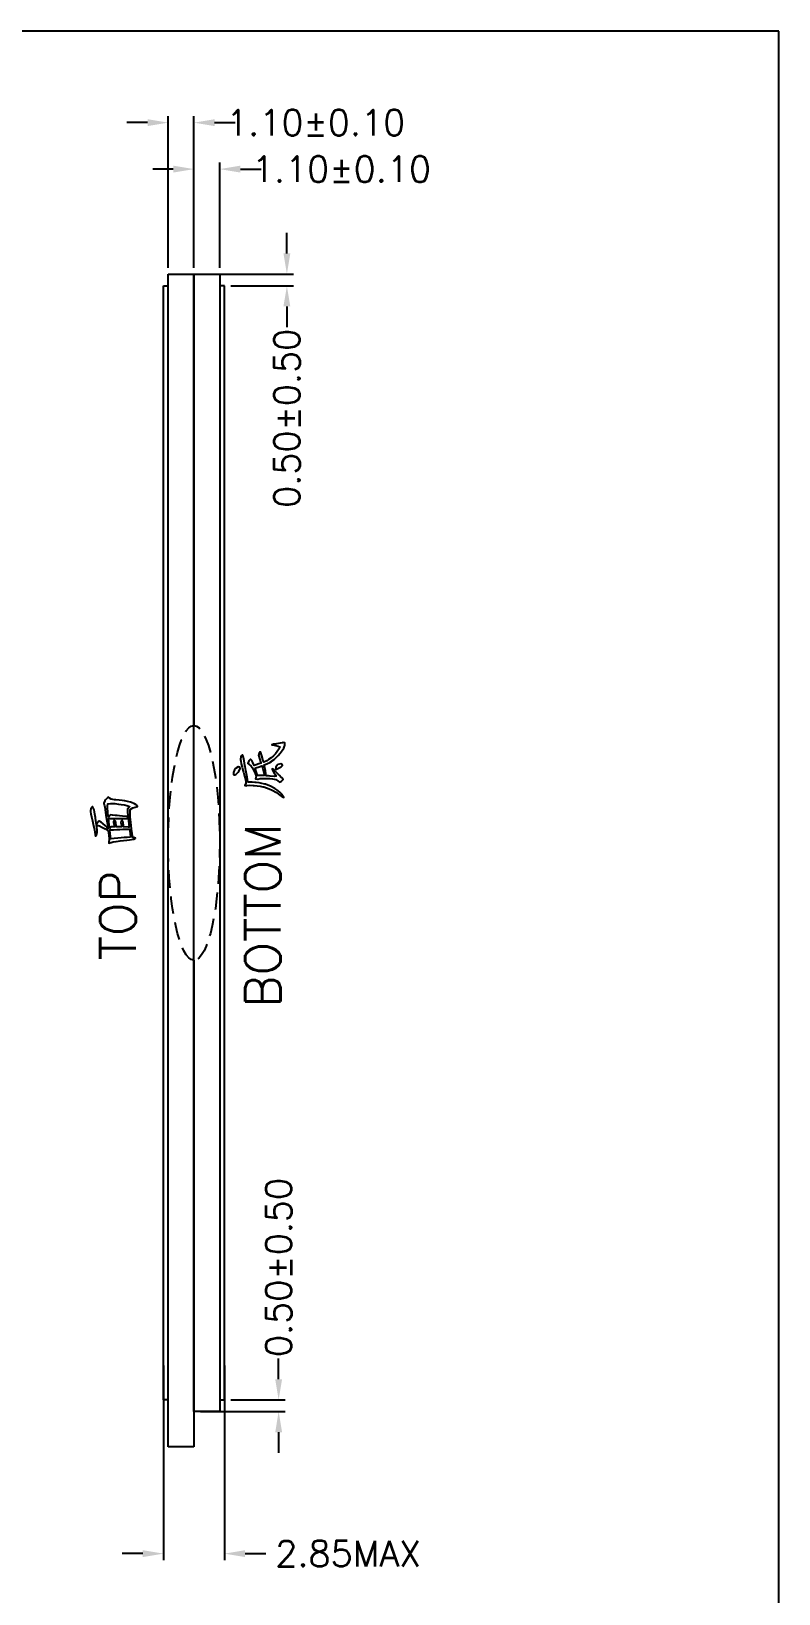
# Model space of a CAD drawing. Header units: millimetres. Extents: x -2138 to 1406, y 307 to 1926.
# Drawn here: x 1050.1 to 1082, y 341.3 to 407.9 of the extents above; entities that cross this region are included whole.
import ezdxf
from ezdxf.enums import TextEntityAlignment as Align

# ---------------------------------------------------------------- set-up
doc = ezdxf.new("R2010")
doc.units = ezdxf.units.MM
doc.header["$LTSCALE"] = 3
doc.linetypes.add('HIDDEN', pattern=[0.375, 0.25, -0.125])
doc.layers.add('dim', color=3, linetype='Continuous')
doc.styles.get("Standard").update_dxf_attribs({"font": 'txt.shx'})
doc.dimstyles.new('LCDDIM', dxfattribs={"dimtxt": 1.1, "dimasz": 0.88, "dimexe": 0.275, "dimexo": 0.275, "dimgap": 0.22, "dimtad": 0, "dimzin": 0, "dimdsep": 46, "dimtxsty": 'Standard', "dimcen": 2.5, "dimadec": 0, "dimazin": 0, "dimtfac": 1, "dimtofl": 0, "dimtmove": 0, "dimatfit": 0, "dimfxl": 0, "dimarcsym": 0})

# ---------------------------------------------------------------- blocks, each defined once
blk = doc.blocks.new('*D1')
at = {"layer": 'Defpoints', "color": 0}
for p in [(1057.079, 403.995), (1055.979, 397.537), (1057.079, 397.537)]:
    blk.add_point(p, dxfattribs=at)
at = {"layer": 'dim', "color": 0, "lineweight": -2}
for p, q in [((1055.099, 403.995), (1054.219, 403.995)), ((1055.979, 397.812), (1055.979, 404.27)), ((1057.079, 397.812), (1057.079, 404.27)), ((1057.959, 403.995), (1058.839, 403.995))]:
    blk.add_line(p, q, dxfattribs=at)
at = {"layer": 'dim', "color": 0}
for points in [[(1055.099, 404.142), (1055.099, 403.848), (1055.979, 403.995)], [(1057.959, 404.142), (1057.959, 403.848), (1057.079, 403.995)]]:
    blk.add_solid(points, dxfattribs=at)
at = {"layer": 'dim', "color": 0, "insert": (1062.268, 403.995), "char_height": 1.1, "attachment_point": 5}
blk.add_mtext('1.10±0.10', dxfattribs=at)
blk = doc.blocks.new('*D2')
at = {"layer": 'Defpoints', "color": 0}
for p in [(1058.179, 402.015), (1057.079, 397.537), (1058.179, 397.537)]:
    blk.add_point(p, dxfattribs=at)
at = {"layer": 'dim', "color": 0, "lineweight": -2}
for p, q in [((1056.199, 402.015), (1055.319, 402.015)), ((1057.079, 397.812), (1057.079, 402.29)), ((1058.179, 397.812), (1058.179, 402.29)), ((1059.059, 402.015), (1059.939, 402.015))]:
    blk.add_line(p, q, dxfattribs=at)
at = {"layer": 'dim', "color": 0}
for points in [[(1056.199, 402.162), (1056.199, 401.868), (1057.079, 402.015)], [(1059.059, 402.162), (1059.059, 401.868), (1058.179, 402.015)]]:
    blk.add_solid(points, dxfattribs=at)
at = {"layer": 'dim', "color": 0, "insert": (1063.368, 402.015), "char_height": 1.1, "attachment_point": 5}
blk.add_mtext('1.10±0.10', dxfattribs=at)
blk = doc.blocks.new('*D20')
at = {"layer": 'Defpoints', "color": 0}
for p in [(1055.779, 351.282), (1058.379, 351.282), (1058.379, 342.982)]:
    blk.add_point(p, dxfattribs=at)
at = {"layer": 'dim', "color": 0, "lineweight": -2}
for p, q in [((1055.779, 351.007), (1055.779, 342.707)), ((1058.379, 351.007), (1058.379, 342.707)), ((1054.899, 342.982), (1054.019, 342.982)), ((1059.259, 342.982), (1060.139, 342.982))]:
    blk.add_line(p, q, dxfattribs=at)
at = {"layer": 'dim', "color": 0}
for points in [[(1054.899, 343.129), (1054.899, 342.836), (1055.779, 342.982)], [(1059.259, 343.129), (1059.259, 342.836), (1058.379, 342.982)]]:
    blk.add_solid(points, dxfattribs=at)
at = {"layer": 'dim', "color": 0, "insert": (1063.659, 342.982), "char_height": 1.1, "attachment_point": 5}
blk.add_mtext('2.85MAX ', dxfattribs=at)
blk = doc.blocks.new('*D21')
at = {"layer": 'Defpoints', "color": 0}
for p in [(1058.379, 349.537), (1060.689, 349.537), (1057.079, 349.037)]:
    blk.add_point(p, dxfattribs=at)
at = {"layer": 'dim', "color": 0, "lineweight": -2}
for p, q in [((1060.689, 350.417), (1060.689, 351.297)), ((1058.654, 349.537), (1060.964, 349.537)), ((1057.354, 349.037), (1060.964, 349.037)), ((1060.689, 348.157), (1060.689, 347.277))]:
    blk.add_line(p, q, dxfattribs=at)
at = {"layer": 'dim', "color": 0}
for points in [[(1060.543, 350.417), (1060.836, 350.417), (1060.689, 349.537)], [(1060.543, 348.157), (1060.836, 348.157), (1060.689, 349.037)]]:
    blk.add_solid(points, dxfattribs=at)
at = {"layer": 'dim', "color": 0, "insert": (1060.689, 355.184), "char_height": 1.1, "attachment_point": 5, "rotation": 90}
blk.add_mtext('0.50±0.50', dxfattribs=at)
blk = doc.blocks.new('*D22')
at = {"layer": 'Defpoints', "color": 0}
for p in [(1057.079, 397.537), (1058.379, 397.037), (1061.041, 397.037)]:
    blk.add_point(p, dxfattribs=at)
at = {"layer": 'dim', "color": 0, "lineweight": -2}
for p, q in [((1061.041, 398.417), (1061.041, 399.297)), ((1057.354, 397.537), (1061.316, 397.537)), ((1058.654, 397.037), (1061.316, 397.037)), ((1061.041, 396.157), (1061.041, 395.277))]:
    blk.add_line(p, q, dxfattribs=at)
at = {"layer": 'dim', "color": 0}
for points in [[(1060.894, 398.417), (1061.187, 398.417), (1061.041, 397.537)], [(1060.894, 396.157), (1061.187, 396.157), (1061.041, 397.037)]]:
    blk.add_solid(points, dxfattribs=at)
at = {"layer": 'dim', "color": 0, "insert": (1061.041, 391.39), "char_height": 1.1, "attachment_point": 5, "rotation": 90}
blk.add_mtext('0.50±0.50', dxfattribs=at)

msp = doc.modelspace()

# ---------------------------------------------------------------- linework, layer by layer
for p, q in [((1055.979, 397.537), (1057.079, 397.537)), ((1055.979, 347.537), (1055.979, 397.537)), ((1057.079, 397.537), (1058.179, 397.537)), ((1057.079, 378.287), (1057.079, 397.537)), ((1057.079, 397.537), (1057.079, 378.287)), ((1058.179, 397.537), (1058.179, 349.037)), ((1055.779, 397.037), (1055.979, 397.037)), ((1055.779, 349.537), (1055.779, 397.037)), ((1058.379, 397.037), (1058.179, 397.037)), ((1058.379, 349.537), (1058.379, 397.037)), ((1057.079, 368.287), (1057.079, 378.287)), ((1057.079, 349.037), (1057.079, 368.287)), ((1057.079, 368.287), (1057.079, 347.537)), ((1055.979, 349.537), (1055.779, 349.537)), ((1058.179, 349.537), (1058.379, 349.537)), ((1058.179, 349.037), (1057.079, 349.037)), ((1057.079, 347.537), (1055.979, 347.537))]:
    msp.add_line(p, q)
at = {"ltscale": 0.1}
msp.add_lwpolyline([(1082.011, 407.892), (938.863, 407.892), (938.863, 306.666), (1082.011, 306.666)], close=True, dxfattribs=at)
at = {"color": 0}
for points in [[(1060.49, 376.285), (1060.552, 376.195), (1060.579, 376.127), (1060.579, 376.125), (1060.51, 376.119), (1060.331, 376.137), (1060.263, 376.141), (1060.164, 376.147), (1060.15, 376.236), (1060.128, 376.365), (1060.102, 376.49), (1060.075, 376.608), (1060.115, 376.623), (1060.218, 376.669), (1060.307, 376.716), (1060.381, 376.761), (1060.391, 376.767), (1060.493, 376.844), (1060.589, 376.925), (1060.676, 377.014), (1060.758, 377.107), (1060.843, 377.222), (1060.91, 377.328), (1060.945, 377.415), (1060.952, 377.44), (1060.955, 377.553), (1060.877, 377.564), (1060.859, 377.556), (1060.756, 377.533), (1060.599, 377.514), (1060.47, 377.497), (1060.401, 377.473), (1060.42, 377.462), (1060.568, 377.434), (1060.664, 377.415), (1060.747, 377.385), (1060.724, 377.319), (1060.628, 377.177), (1060.628, 377.177), (1060.557, 377.085), (1060.472, 376.998), (1060.374, 376.916), (1060.262, 376.839), (1060.179, 376.79), (1060.059, 376.727), (1060.048, 376.723), (1060.046, 376.727), (1060.014, 376.839), (1059.969, 377.001), (1059.928, 377.126), (1059.905, 377.167), (1059.856, 377.107), (1059.837, 377.018), (1059.843, 376.989), (1059.875, 376.881), (1059.936, 376.701), (1059.937, 376.694), (1059.943, 376.679), (1059.846, 376.652), (1059.728, 376.617), (1059.642, 376.593), (1059.623, 376.64), (1059.588, 376.711), (1059.547, 376.793), (1059.489, 376.86), (1059.421, 376.781), (1059.382, 376.672), (1059.421, 376.641), (1059.425, 376.64), (1059.52, 376.563), (1059.556, 376.506), (1059.606, 376.412), (1059.67, 376.282), (1059.738, 376.135), (1059.734, 376.125), (1059.707, 376.017), (1059.787, 376.007), (1059.796, 376.01), (1059.898, 376.026), (1060.054, 376.038), (1060.187, 376.035), (1060.314, 376.029), (1060.43, 376.017), (1060.563, 375.985), (1060.648, 375.937), (1060.727, 375.879), (1060.817, 375.919), (1060.886, 375.987), (1060.827, 376.057), (1060.801, 376.077), (1060.721, 376.153), (1060.609, 376.275), (1060.584, 376.301), (1060.472, 376.413), (1060.411, 376.444), (1060.408, 376.416)], [(1058.766, 376.186), (1058.826, 376.186), (1058.87, 376.204), (1058.966, 376.304), (1058.999, 376.349), (1059.054, 376.444), (1059.034, 376.513), (1058.974, 376.532), (1058.961, 376.531), (1058.857, 376.454), (1058.811, 376.401), (1058.766, 376.295)], [(1059.312, 375.721), (1059.334, 375.728), (1059.438, 375.741), (1059.598, 375.74), (1059.645, 375.735), (1059.776, 375.721), (1059.898, 375.702), (1060.014, 375.68), (1060.056, 375.671), (1060.171, 375.636), (1060.289, 375.59), (1060.411, 375.532), (1060.445, 375.514), (1060.566, 375.447), (1060.67, 375.38), (1060.758, 375.313), (1060.833, 375.255), (1060.906, 375.215), (1060.904, 375.226), (1060.827, 375.353), (1060.82, 375.361), (1060.749, 375.44), (1060.651, 375.519), (1060.529, 375.601), (1060.464, 375.641), (1060.349, 375.702), (1060.235, 375.751), (1060.123, 375.789), (1060.1, 375.795), (1059.979, 375.823), (1059.856, 375.843), (1059.728, 375.859), (1059.68, 375.863), (1059.556, 375.872), (1059.43, 375.876), (1059.383, 375.878), (1059.382, 375.888), (1059.366, 375.984), (1059.347, 376.096), (1059.322, 376.227), (1059.294, 376.375), (1059.262, 376.543), (1059.254, 376.589), (1059.216, 376.787), (1059.185, 376.928), (1059.161, 377.015), (1059.143, 377.047), (1059.094, 376.998), (1059.083, 376.976), (1059.065, 376.849), (1059.065, 376.839), (1059.073, 376.767), (1059.097, 376.659), (1059.133, 376.515), (1059.182, 376.335), (1059.19, 376.307), (1059.239, 376.127), (1059.274, 375.987), (1059.294, 375.888), (1059.297, 375.868), (1059.284, 375.837), (1059.252, 375.729)], [(1060.09, 376.15), (1060.026, 376.153), (1059.892, 376.156), (1059.795, 376.156), (1059.752, 376.288), (1059.704, 376.429), (1059.687, 376.474), (1059.712, 376.481), (1059.86, 376.528), (1059.978, 376.57), (1060.011, 376.455), (1060.045, 376.335), (1060.075, 376.211)], [(1060.573, 376.42), (1060.708, 376.483), (1060.794, 376.532), (1060.856, 376.592), (1060.846, 376.631), (1060.776, 376.652), (1060.659, 376.623), (1060.641, 376.612), (1060.568, 376.513), (1060.55, 376.423)], [(1054.374, 374.281), (1054.362, 374.388), (1054.359, 374.452), (1054.357, 374.575), (1054.354, 374.703), (1054.354, 374.717), (1054.471, 374.777), (1054.57, 374.804), (1054.669, 374.844), (1054.61, 374.913), (1054.543, 374.957), (1054.412, 375.012), (1054.371, 375.024), (1054.25, 375.055), (1054.125, 375.082), (1054.124, 375.082), (1054.021, 375.095), (1053.895, 375.108), (1053.749, 375.121), (1053.69, 375.127), (1053.546, 375.153), (1053.481, 375.191), (1053.431, 375.231), (1053.414, 375.223), (1053.314, 375.121), (1053.282, 375.073), (1053.234, 374.983), (1053.254, 374.913), (1053.269, 374.88), (1053.293, 374.745), (1053.298, 374.695), (1053.311, 374.593), (1053.328, 374.458), (1053.353, 374.289), (1053.365, 374.221), (1053.386, 374.079), (1053.405, 373.949), (1053.414, 373.888), (1053.372, 373.942), (1053.301, 374.012), (1053.194, 374.111), (1053.119, 374.176), (1053.036, 374.22), (1053.03, 374.22), (1052.947, 374.131), (1052.941, 374.122), (1052.922, 374.036), (1052.906, 374.16), (1052.901, 374.215), (1052.877, 374.374), (1052.857, 374.506), (1052.837, 374.614), (1052.818, 374.695), (1052.799, 374.756), (1052.748, 374.835), (1052.69, 374.784), (1052.682, 374.764), (1052.669, 374.636), (1052.669, 374.618), (1052.681, 374.531), (1052.707, 374.401), (1052.748, 374.23), (1052.783, 374.087), (1052.812, 373.954), (1052.834, 373.84), (1052.848, 373.744), (1052.866, 373.647), (1052.887, 373.567), (1052.927, 373.635), (1052.956, 373.734), (1052.956, 373.748), (1052.949, 373.826), (1052.931, 373.964), (1052.925, 374.013), (1052.976, 374.022), (1052.992, 374.026), (1053.05, 374.009), (1053.151, 373.961), (1053.29, 373.884), (1053.424, 373.802), (1053.431, 373.734), (1053.431, 373.734), (1053.449, 373.596), (1053.458, 373.471), (1053.461, 373.399), (1053.45, 373.348), (1053.452, 373.268), (1053.541, 373.299), (1053.552, 373.305), (1053.631, 373.328), (1053.759, 373.353), (1053.936, 373.378), (1054.076, 373.391), (1054.214, 373.404), (1054.329, 373.417), (1054.422, 373.427), (1054.511, 373.443), (1054.581, 373.487), (1054.581, 373.488), (1054.522, 373.517), (1054.458, 373.52), (1054.455, 373.575), (1054.442, 373.706), (1054.422, 373.874), (1054.421, 373.891), (1054.402, 374.032), (1054.387, 374.163)], [(1054.243, 374.652), (1054.249, 374.582), (1054.258, 374.489), (1054.266, 374.41), (1054.275, 374.329), (1054.285, 374.236), (1054.304, 374.074), (1054.319, 373.962), (1054.277, 373.964), (1054.074, 373.967), (1054.071, 374.042), (1054.055, 374.16), (1054.016, 374.25), (1053.977, 374.209), (1053.967, 374.15), (1053.977, 374.082), (1053.983, 374.066), (1053.993, 373.967), (1053.895, 373.968), (1053.759, 373.97), (1053.757, 373.97), (1053.757, 374.009), (1053.747, 374.146), (1053.728, 374.209), (1053.67, 374.25), (1053.65, 374.201), (1053.651, 374.176), (1053.67, 374.042), (1053.682, 373.996), (1053.685, 373.971), (1053.657, 373.971), (1053.591, 373.972), (1053.561, 373.972), (1053.53, 373.952), (1053.487, 373.894), (1053.469, 374.038), (1053.452, 374.193), (1053.436, 374.329), (1054.275, 374.329), (1054.266, 374.41), (1054.191, 374.416), (1054.038, 374.428), (1053.909, 374.439), (1053.802, 374.449), (1053.719, 374.458), (1053.613, 374.471), (1053.52, 374.487), (1053.481, 374.46), (1053.429, 374.39), (1053.423, 374.454), (1053.411, 374.557), (1053.402, 374.643), (1053.397, 374.711), (1053.394, 374.762), (1053.392, 374.794), (1053.394, 374.852), (1053.413, 374.953), (1053.53, 374.973), (1053.587, 374.972), (1053.705, 374.961), (1053.868, 374.943), (1053.973, 374.929), (1054.099, 374.906), (1054.22, 374.879), (1054.333, 374.844), (1054.333, 374.82), (1054.319, 374.81), (1054.243, 374.726), (1054.243, 374.723), (1054.242, 374.698)], [(1054.374, 373.524), (1054.352, 373.526), (1054.342, 373.526), (1054.226, 373.52), (1054.103, 373.511), (1053.974, 373.5), (1053.837, 373.487), (1053.677, 373.471), (1053.551, 373.46), (1053.538, 373.46), (1053.538, 373.463), (1053.513, 373.673), (1053.493, 373.837), (1053.644, 373.846), (1053.788, 373.855), (1053.92, 373.862), (1054.045, 373.866), (1054.16, 373.871), (1054.266, 373.872), (1054.329, 373.874), (1054.354, 373.686)]]:
    msp.add_lwpolyline(points, close=True, dxfattribs=at)
at = {"linetype": 'HIDDEN'}
msp.add_ellipse((1057.079, 373.287), major_axis=(0, -5), ratio=0.22, dxfattribs=at)

# ---------------------------------------------------------------- texts
at = {"color": 0}
for s, p in [('BOTTOM', (1060.016, 370.191)), ('TOP', (1053.838, 370.191))]:
    msp.add_text(s, height=1.512, rotation=90, dxfattribs=at).set_placement(p, align=Align.MIDDLE_CENTER)

# ---------------------------------------------------------------- dimensions: what is measured, and where the dimension line sits
at = {"layer": 'dim'}
for base, p1, p2, text, picture, middle in [((1057.079, 403.995), (1055.979, 397.537), (1057.079, 397.537), '<>%%p0.10', '*D1', (1062.268, 403.995)), ((1058.179, 402.015), (1057.079, 397.537), (1058.179, 397.537), '<>%%p0.10', '*D2', (1063.368, 402.015)), ((1058.379, 342.982), (1055.779, 351.282), (1058.379, 351.282), '2.85MAX ', '*D20', (1063.659, 342.982))]:
    dim = msp.add_linear_dim(base=base, p1=p1, p2=p2, text=text, dimstyle='LCDDIM', dxfattribs=at)
    dim.commit()
    dim.dimension.update_dxf_attribs({"geometry": picture, "text_midpoint": middle})
for base, p1, p2, angle, picture, middle in [((1061.041, 397.037), (1057.079, 397.537), (1058.379, 397.037), 270, '*D22', (1061.041, 391.39)), ((1060.689, 349.537), (1057.079, 349.037), (1058.379, 349.537), 90, '*D21', (1060.689, 355.184))]:
    dim = msp.add_linear_dim(base=base, p1=p1, p2=p2, angle=angle, text='<>%%p0.50', dimstyle='LCDDIM', dxfattribs=at)
    dim.commit()
    dim.dimension.update_dxf_attribs({"geometry": picture, "text_midpoint": middle})

doc.saveas('drawing.dxf')
